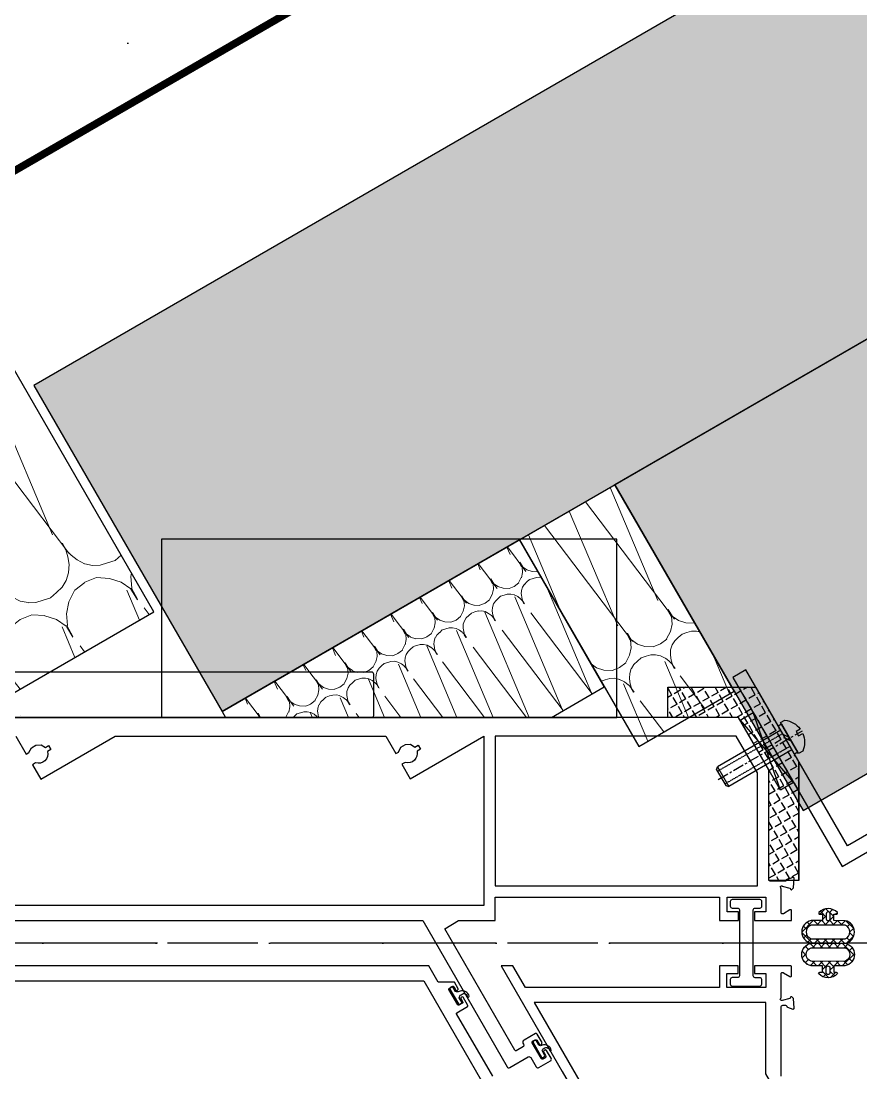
# Model space of a CAD drawing. Header units: millimetres. Extents: x 19684 to 58158, y -7929 to 13062.
# Drawn here: x 36115.6 to 36338.8, y 6654.5 to 6933.9 of the extents above; entities that cross this region are included whole.
import ezdxf
from ezdxf.xclip import XClip

# ---------------------------------------------------------------- set-up
doc = ezdxf.new("R2010")
doc.units = ezdxf.units.MM
doc.header["$XCLIPFRAME"] = 2
for name, pattern in [('ACAD_ISO04W100', [30, 24, -3, 0, -3]), ('CENTER', [2, 1.25, -0.25, 0.25, -0.25]), ('CENTER2', [28.575000000000003, 19.05, -3.175, 3.175, -3.175]), ('HIDDEN', [0.375, 0.25, -0.125]), ('HIDDEN2', [0.1875, 0.125, -0.0625]), ('LG', [4.1, 4, 0.1])]:
    doc.linetypes.add(name, pattern=pattern)
for name, color, linetype in [('F-Alum', 4, 'Continuous'), ('F-center', 6, 'ACAD_ISO04W100'), ('F-Gaskets', 8, 'Continuous'), ('F-Misc', 1, 'Continuous'), ('F_CONC', 7, 'Continuous'), ('F_MISC', 8, 'Continuous'), ('Hatch', 8, 'Continuous'), ('HIDDEN', 1, 'HIDDEN'), ('INSUL', 173, 'Continuous'), ('STEEL', 34, 'Continuous'), ('TC', 4, 'Continuous'), ('XINGCAI', 4, 'LG'), ('中心线', 1, 'CENTER2'), ('虚线', 8, 'HIDDEN'), ('螺栓钉类', 241, 'Continuous')]:
    doc.layers.add(name, color=color, linetype=linetype)
doc.layers.add('Xref- ELE$0$Hatch', color=9, linetype='Continuous', lineweight=13)
doc.styles.add('F-simhei', font='')
doc.styles.get('F-simhei').set_extended_font_data('SimHei')
doc.dimstyles.new('1c', dxfattribs={"dimtxt": 3, "dimasz": 2, "dimexe": 1, "dimexo": 2, "dimgap": 1.5, "dimtad": 1, "dimdec": 0, "dimzin": 12, "dimdsep": 46, "dimtxsty": 'F-simhei', "dimblk": 'ARCHTICK', "dimcen": 1, "dimclrd": 1, "dimclre": 1, "dimclrt": 7, "dimadec": 0, "dimazin": 0, "dimtfac": 1, "dimtdec": 0, "dimtix": 1, "dimtofl": 0, "dimtmove": 0, "dimatfit": 3, "dimfxl": 1, "dimtolj": 1, "dimtzin": 0, "dimarcsym": 1})
pattern_1 = [(171.78891, (53.30000799999998, 199.0476189999999), (-673.201724156126, 100.0000024861342), [3.334188999999999, -696.8453999999997]), (146.908661, (56.22287299999998, 197.1428569999999), (-158.400404383208, 100.0000013838884), [3.488732999999999, -729.1451199999998]), (132.32733, (58.39144999999998, 194.761905), (-178.2004572863524, 199.9999991336095), [3.220505999999999, -673.0857999999997]), (114.796992, (59.71145299999998, 191.9047619999999), (-39.60010136608866, 99.99999941106624), [3.147327999999999, -327.32212]), (91.62022409999996, (59.80573899999999, 188.571429), (-19.80005000361191, 599.9999997105076), [3.334667, -696.9452999999999]), (82.82482490000001, (50.09428599999998, 111.428571), (138.6003494418545, 1099.99999703413), [77.75173799999997, -16250.113]), (97.17517500000001, (69.70576499999997, 111.428571), (-138.600352482837, 1099.999996651516), [77.75173799999997, -16250.113]), (88.37977579999999, (59.99431099999998, 188.571429), (19.80004305400807, 599.9999999021458), [3.334667, -696.9452999999999]), (65.203007, (60.08859699999998, 191.9047619999999), (39.60010129581893, 99.99999955872293), [3.147327999999999, -327.32212]), (47.67266910000001, (61.40860099999998, 194.761905), (178.2004567313951, 199.9999997012696), [3.220505999999999, -673.0857999999998]), (33.09133830000001, (63.57717799999998, 197.1428569999999), (158.4004028750618, 100.0000036376688), [3.488732999999999, -729.1451199999998]), (8.211089519999998, (66.50004199999998, 199.0476189999999), (673.2017245654225, 99.99999981557863), [3.334188999999999, -696.8453999999997]), (87.16616460000002, (49.99999999999999, 109.52381), (19.80004178584671, 300.0000003017781), [1.907093999999999, -398.5826499999998]), (103.901385, (50.47142999999998, 107.619048), (-79.2002026466053, 299.999999628344), [1.962234, -410.1069899999999]), (111.603615, (51.22571699999999, 105.714286), (-19.80005052895802, 99.99999996627344), [2.048674999999999, -105.5067399999999]), (122.761347, (52.45143499999999, 103.809524), (-59.40015357165493, 99.99999895630114), [2.265060999999999, -473.3977299999999]), (138.290552, (54.05429599999999, 102.380952), (-118.8003028617563, 100.0000020556397), [2.147087, -448.74108]), (152.003514, (55.84572899999998, 101.428571), (-178.2004575064848, 99.99999862560195), [2.028856999999999, -424.03119]), (166.477202, (57.82573399999998, 100.952381), (-396.0010138359245, 100.0000032088846), [2.036461999999999, -425.6205499999999]), (167.070755, (59.90002499999999, 100.47619), (-415.8010658158153, 99.99999981188664), [2.128248, -444.8038799999999]), (12.9292444, (59.90002499999999, 100.47619), (415.8010659680222, 99.99999935621646), [2.128248, -444.8038799999999]), (13.5227975, (61.97431599999998, 100.952381), (396.0010147085891, 99.99999975312379), [2.036461999999999, -425.6205499999998]), (27.9964853, (63.95432099999999, 101.428571), (198.0005052749504, 100.0000036439554), [2.028856999999999, -424.03119]), (41.709447, (65.74575499999997, 102.380952), (118.8003019456718, 100.0000029682972), [2.147086999999999, -448.7410799999997]), (57.23865219999999, (67.34861599999998, 103.809524), (198.0005044485323, 300.0000016678518), [2.265060999999999, -473.3977299999999]), (68.396384, (68.57433299999998, 105.714286), (19.80005041478078, 100.0000003570638), [2.048674999999999, -105.50674]), (76.098615, (69.32862099999998, 107.619048), (19.80005075413857, 99.99999951570955), [1.962233999999999, -410.1069899999998]), (92.83383529999998, (69.80005099999998, 109.52381), (-19.80005025124201, 299.9999998913793), [1.907094, -398.5826499999999])]

# ---------------------------------------------------------------- blocks, each defined once
blk = doc.blocks.new('Xref- ELE$0$GAE0002', base_point=(-41818.77919855453, 17822.92139201999))
at = {"layer": 'Xref- ELE$0$Hatch'}
h = blk.add_hatch(dxfattribs=at)
h.set_pattern_fill('M_GASKET-PISA', color=256, pattern_type=2)
h.set_pattern_definition([(45, (-1214.761376000002, -14855.407933), (-1.060660171779821, 1.060660171779821), []), (135, (-1214.761376000002, -14855.407933), (-1.060660171779821, -1.060660171779821), [])])
edge = h.paths.add_edge_path(flags=16)
edge.add_line((-41815.07919855467, 17823.42139201995), (-41813.77919855462, 17823.42139201995))
edge.add_arc((-41813.77919855462, 17822.92139201995), 0.5, -90, 90, ccw=False)
edge.add_line((-41813.77919855462, 17822.42139201995), (-41815.07919855467, 17822.42139201995))
edge.add_arc((-41815.07919855467, 17822.92139201995), 0.5, 90, 270, ccw=False)
edge = h.paths.add_edge_path()
edge.add_line((-41813.27919855455, 17818.4213668968), (-41813.27919855462, 17821.42139201995))
edge.add_line((-41813.27919855462, 17821.42139201995), (-41814.97919855457, 17821.42139201995))
edge.add_line((-41814.97919855457, 17821.42139201995), (-41814.97919855457, 17820.72139202))
edge.add_arc((-41815.27919855458, 17820.72139201998), 0.3000000000174623, -115.05761541500061, 4.8635797611495946e-09, ccw=False)
edge.add_arc((-41813.09559109848, 17822.92139202004), 3.383607456175075, 133.070694364177, 226.9293056383509, ccw=False)
edge.add_arc((-41815.27919855466, 17825.12139202001), 0.3000000000240535, 2.084391326206969e-09, 115.0576154218833, ccw=False)
edge.add_line((-41814.97919855463, 17825.12139202002), (-41814.97919855457, 17824.42139201995))
edge.add_line((-41814.97919855457, 17824.42139201995), (-41813.27919855462, 17824.42139201995))
edge.add_line((-41813.27919855462, 17824.42139201995), (-41813.27919855468, 17827.42139201984))
edge.add_arc((-41810.27919855456, 17826.87139201984), 3.050000000114375, 10.388857815061783, 169.6111421849382, ccw=False)
edge.add_line((-41807.27919855445, 17827.42139201984), (-41807.27919855437, 17818.42139201997))
edge.add_arc((-41810.27919855451, 17818.97139202002), 3.050000000151531, 190.3888578138809, 349.6111421841629, ccw=False)
edge.add_line((-41812.07919855455, 17818.42136689683), (-41812.07919855467, 17827.42139201984))
edge.add_arc((-41810.27919855456, 17826.82523817369), 1.896153846257486, 18.324694090130095, 161.6753059098699, ccw=False)
edge.add_line((-41808.47919855445, 17827.42139201984), (-41808.47919855437, 17818.42139201996))
edge.add_arc((-41810.2791985545, 17819.01754586615), 1.896153846287313, 198.3246940877339, 341.6753059085472, ccw=False)
at = {"color": 0, "linetype": 'ByBlock'}
for points in [[(-41813.27919855455, 17818.4213668968), (-41813.27919855462, 17821.42139201995), (-41814.97919855457, 17821.42139201995), (-41814.97919855457, 17820.72139202, -0.548945891858276), (-41815.4062573781, 17820.44962731407, -0.4340790099980792), (-41815.40625737821, 17825.39315672591, -0.5489458918577889), (-41814.97919855463, 17825.12139202002), (-41814.97919855457, 17824.42139201995), (-41813.27919855462, 17824.42139201995), (-41813.27919855468, 17827.42139201984, -0.8333333333398008), (-41807.27919855445, 17827.42139201984), (-41807.27919855437, 17818.42139201997, -0.833333333342024), (-41813.27919855468, 17818.42139202007)], [(-41812.07919855455, 17818.42136689683), (-41812.07919855467, 17827.42139201984, -0.7222222222395137), (-41808.47919855445, 17827.42139201984), (-41808.47919855437, 17818.42139201996, -0.7222222222456893), (-41812.07919855467, 17818.42139202007)]]:
    blk.add_lwpolyline(points, format="xyb", dxfattribs=at)
blk.add_lwpolyline([(-41815.07919855467, 17823.42139201995), (-41813.77919855462, 17823.42139201995, -0.9999999999999999), (-41813.77919855462, 17822.42139201995), (-41815.07919855467, 17822.42139201995, -0.9999999999999999)], format="xyb", close=True, dxfattribs=at)
blk = doc.blocks.new('_ArchTick')
at = {"color": 0, "linetype": 'ByBlock', "const_width": 0.15}
blk.add_lwpolyline([(-0.5, -0.5), (0.5, 0.5)], dxfattribs=at)
blk = doc.blocks.new('*D102')
at = {"layer": 'Defpoints', "color": 0, "transparency": 16777216}
for p in [(36012.73159057494, 6688.952530070666), (36389.21479223098, 6688.952530070652), (36369.66980186194, 6669.450212951277), (36404.52802419131, 6650.263562013193), (36828.75169216587, 5874.809604802495)]:
    blk.add_point(p, dxfattribs=at)
at = {"layer": 'Hatch', "color": 1, "lineweight": -2, "transparency": 16777216}
blk.add_line((36391.21479223098, 6688.95253007065), (36419.60557868645, 6688.95253007065), dxfattribs=at)
blk.add_arc((36358.40287123108, 6688.952530070652), 60.20270745535257, 300.0159999749046, 359.9999999999978, dxfattribs=at)
at = {"layer": 'Hatch', "color": 1, "lineweight": -2, "transparency": 16777216, "xscale": 2, "yscale": 2, "zscale": 2}
for p, rotation in [((36418.60557868644, 6688.95253007065), 89.99999999999775), ((36388.51878317973, 6636.823863941003), 210.0159999749046)]:
    blk.add_blockref('_ArchTick', p, dxfattribs=dict(at, rotation=rotation))
at = {"layer": 'Hatch', "color": 7, "transparency": 16777216, "insert": (36407.94586206585, 6660.358093559867), "char_height": 3, "attachment_point": 5, "rotation": 60.00799998745133, "style": 'F-simhei'}
blk.add_mtext('\\A1;59.98°', dxfattribs=at)
blk = doc.blocks.new('*D103')
at = {"layer": 'Defpoints', "color": 0, "transparency": 16777216}
for p in [(36405.21027546866, 6715.994228443624), (36379.23370322967, 6700.98697387515), (36414.62146739712, 6698.870781248097), (36012.73159057496, 6688.952530070666), (36389.214792231, 6688.952530070637)]:
    blk.add_point(p, dxfattribs=at)
at = {"layer": 'Hatch', "color": 1, "lineweight": -2, "transparency": 16777216}
for p, q in [((36406.94204695609, 6716.994712084321), (36408.69939966093, 6718.009974574132)), ((36391.21479223101, 6688.952530070637), (36416.48966708861, 6688.952530070634))]:
    blk.add_line(p, q, dxfattribs=at)
blk.add_arc((36358.40287121989, 6688.952530070641), 57.08679586872075, 359.9999999999957, 30.0159999953962, dxfattribs=at)
at = {"layer": 'Hatch', "color": 1, "lineweight": -2, "transparency": 16777216, "xscale": 2, "yscale": 2, "zscale": 2}
for p, rotation in [((36407.83351391721, 6717.509732753786), 120.0159999953962), ((36415.48966708861, 6688.952530070635), 269.9999999999957)]:
    blk.add_blockref('_ArchTick', p, dxfattribs=dict(at, rotation=rotation))
at = {"layer": 'Hatch', "color": 7, "transparency": 16777216, "insert": (36416.45636622887, 6704.516605265786), "char_height": 3, "attachment_point": 5, "rotation": 285.0079999976957, "style": 'F-simhei'}
blk.add_mtext('\\A1;30.02°', dxfattribs=at)
blk = doc.blocks.new('*U72')
at = {"layer": '中心线', "color": 1, "linetype": 'CENTER', "ltscale": 2.357947691000002}
blk.add_line((-4.263256414560601e-14, 20.90048662063384), (1.4210854715202e-14, -4.956409502317115), dxfattribs=at)
at = {"layer": '虚线', "linetype": 'HIDDEN', "ltscale": 0.5}
for p, q in [((-1.948286311568509, 1.13686837721616e-13), (-1.948286311568566, 20.00000000000011)), ((1.948286311568523, 1.13686837721616e-13), (1.948286311568481, 20.00000000000011))]:
    blk.add_line(p, q, dxfattribs=at)
at = {"layer": '螺栓钉类', "color": 241, "linetype": 'Continuous'}
for p, q in [((-2.40807576862025, 20.00000000000011), (-2.999791744951651, 19.40828402366867)), ((2.408075768620179, 20.00000000000011), (-2.408075768620321, 20)), ((2.408075768620179, 20.00000000000011), (2.999791744951594, 19.40828402366867)), ((2.999791744951594, 19.40828402366867), (-2.999791744951636, 19.40828402366867)), ((-2.999791744951622, 1.13686837721616e-13), (-2.999791744951651, 19.40828402366867)), ((2.999791744951636, 1.13686837721616e-13), (2.999791744951594, 19.40828402366867)), ((-0.9100693464279175, -1), (0.5333063006401062, 0)), ((0.2446311712265015, -1), (1.688006818294525, 0))]:
    blk.add_line(p, q, dxfattribs=at)
blk.add_lwpolyline([(4.350000023841858, 0), (4.350000023841858, -1), (-4.350000023841858, -1), (-4.350000023841858, 0)], close=True, dxfattribs=at)
blk.add_lwpolyline([(-4.75, -1), (4.75, -1), (4.75, -2.319999992847443, -0.2072557309237045), (0.6600000262260437, -4.663157165050507), (0.6600000262260437, -3.379999995231628), (-0.6600000262260437, -3.379999995231628), (-0.6600000262260437, -4.663157165050507, -0.2072557309237047), (-4.75, -2.319999992847443)], format="xyb", close=True, dxfattribs=at)
blk = doc.blocks.new('*U73')
at = {"layer": 'F-Misc'}
blk.add_lwpolyline([(0, -4), (0, 0), (-21.49730252421729, 0), (-21.49730252421729, -4)], close=True, dxfattribs=at)
for points in [[(0, -4), (-21.49730252421729, 0)], [(-21.49730252421729, -4), (0, 0)]]:
    blk.add_lwpolyline(points, dxfattribs=at)
blk = doc.blocks.new('*U55')
at = {"layer": '中心线', "color": 1, "linetype": 'CENTER', "ltscale": 2.357947691000002}
blk.add_line((-4.263256414560601e-14, 20.90048662063384), (1.4210854715202e-14, -4.956409502317115), dxfattribs=at)
at = {"layer": '虚线', "linetype": 'HIDDEN', "ltscale": 0.5}
for p, q in [((-1.948286311568509, 1.13686837721616e-13), (-1.948286311568566, 20.00000000000011)), ((1.948286311568523, 1.13686837721616e-13), (1.948286311568481, 20.00000000000011))]:
    blk.add_line(p, q, dxfattribs=at)
at = {"layer": '螺栓钉类', "color": 241, "linetype": 'Continuous'}
for p, q in [((-2.40807576862025, 20.00000000000011), (-2.999791744951651, 19.40828402366867)), ((2.408075768620179, 20.00000000000011), (-2.408075768620321, 20)), ((2.408075768620179, 20.00000000000011), (2.999791744951594, 19.40828402366867)), ((2.999791744951594, 19.40828402366867), (-2.999791744951636, 19.40828402366867)), ((-2.999791744951622, 1.13686837721616e-13), (-2.999791744951651, 19.40828402366867)), ((2.999791744951636, 1.13686837721616e-13), (2.999791744951594, 19.40828402366867)), ((-0.9100693464279175, -1), (0.5333063006401062, 0)), ((0.2446311712265015, -1), (1.688006818294525, 0))]:
    blk.add_line(p, q, dxfattribs=at)
blk.add_lwpolyline([(4.350000023841858, 0), (4.350000023841858, -1), (-4.350000023841858, -1), (-4.350000023841858, 0)], close=True, dxfattribs=at)
blk.add_lwpolyline([(-4.75, -1), (4.75, -1), (4.75, -2.319999992847443, -0.2072557309237045), (0.6600000262260437, -4.663157165050507), (0.6600000262260437, -3.379999995231628), (-0.6600000262260437, -3.379999995231628), (-0.6600000262260437, -4.663157165050507, -0.2072557309237047), (-4.75, -2.319999992847443)], format="xyb", close=True, dxfattribs=at)
blk = doc.blocks.new('*U56')
at = {"layer": 'F-Misc'}
blk.add_lwpolyline([(0, -4), (0, 0), (-21.49730252421729, 0), (-21.49730252421729, -4)], close=True, dxfattribs=at)
for points in [[(0, -4), (-21.49730252421729, 0)], [(-21.49730252421729, -4), (0, 0)]]:
    blk.add_lwpolyline(points, dxfattribs=at)
blk = doc.blocks.new('*U57')
at = {"layer": 'INSUL', "lineweight": 0}
h = blk.add_hatch(dxfattribs=at)
h.set_pattern_fill('岩棉', color=256, scale=99.99999999999997, style=0, pattern_type=2)
h.set_pattern_definition(pattern_1)
h.paths.add_polyline_path([(0, 0), (538.8183638943754, 0), (538.8183638943754, 99.99999999999997), (0, 99.99999999999997)])
at = {"layer": 'INSUL'}
blk.add_lwpolyline([(0, 0), (538.8183638943754, 0), (538.8183638943754, 99.99999999999997), (0, 99.99999999999997)], close=True, dxfattribs=at)
blk = doc.blocks.new('*U58')
at = {"layer": 'INSUL', "lineweight": 0}
h = blk.add_hatch(dxfattribs=at)
h.set_pattern_fill('岩棉', color=256, scale=100, style=0, pattern_type=2)
h.set_pattern_definition([(171.78891, (53.300008, 199.047619), (-673.2017241561263, 100.0000024861343), [3.334189, -696.8453999999999]), (146.908661, (56.22287299999999, 197.142857), (-158.400404383208, 100.0000013838884), [3.488733, -729.14512]), (132.32733, (58.39145, 194.761905), (-178.2004572863525, 199.9999991336096), [3.220506, -673.0858000000001]), (114.796992, (59.71145300000001, 191.904762), (-39.60010136608867, 99.99999941106627), [3.147328, -327.32212]), (91.62022409999996, (59.805739, 188.571429), (-19.80005000361191, 599.9999997105077), [3.334667, -696.9453000000001]), (82.82482490000001, (50.094286, 111.428571), (138.6003494418545, 1099.99999703413), [77.75173799999999, -16250.113]), (97.17517500000001, (69.705765, 111.428571), (-138.6003524828371, 1099.999996651516), [77.75173799999999, -16250.113]), (88.37977579999999, (59.994311, 188.571429), (19.80004305400807, 599.9999999021459), [3.334667, -696.9453000000001]), (65.203007, (60.088597, 191.904762), (39.60010129581894, 99.99999955872296), [3.147327999999999, -327.32212]), (47.67266910000001, (61.408601, 194.761905), (178.2004567313952, 199.9999997012696), [3.220506, -673.0858000000001]), (33.09133830000001, (63.577178, 197.142857), (158.4004028750618, 100.0000036376688), [3.488733, -729.14512]), (8.211089519999998, (66.50004200000001, 199.047619), (673.2017245654226, 99.99999981557866), [3.334189, -696.8453999999999]), (87.16616460000002, (50, 109.52381), (19.80004178584671, 300.0000003017782), [1.907094, -398.5826499999999]), (103.901385, (50.47143, 107.619048), (-79.20020264660533, 299.9999996283441), [1.962234, -410.1069900000001]), (111.603615, (51.225717, 105.714286), (-19.80005052895802, 99.99999996627346), [2.048675, -105.50674]), (122.761347, (52.451435, 103.809524), (-59.40015357165495, 99.99999895630117), [2.265061, -473.39773]), (138.290552, (54.054296, 102.380952), (-118.8003028617563, 100.0000020556398), [2.147087, -448.74108]), (152.003514, (55.845729, 101.428571), (-178.2004575064848, 99.99999862560198), [2.028857, -424.0311900000002]), (166.477202, (57.825734, 100.952381), (-396.0010138359246, 100.0000032088846), [2.036462, -425.6205499999999]), (167.070755, (59.900025, 100.47619), (-415.8010658158154, 99.99999981188667), [2.128248, -444.80388]), (12.9292444, (59.900025, 100.47619), (415.8010659680223, 99.99999935621649), [2.128248, -444.80388]), (13.5227975, (61.97431599999999, 100.952381), (396.0010147085893, 99.99999975312382), [2.036462, -425.6205499999999]), (27.99648529999999, (63.954321, 101.428571), (198.0005052749504, 100.0000036439555), [2.028857, -424.0311900000001]), (41.70944699999999, (65.74575499999999, 102.380952), (118.8003019456718, 100.0000029682972), [2.147087, -448.7410799999999]), (57.23865219999999, (67.34861599999999, 103.809524), (198.0005044485324, 300.0000016678519), [2.265060999999999, -473.3977299999999]), (68.396384, (68.574333, 105.714286), (19.80005041478078, 100.0000003570638), [2.048675, -105.50674]), (76.098615, (69.328621, 107.619048), (19.80005075413857, 99.99999951570958), [1.962234, -410.1069899999999]), (92.83383529999998, (69.800051, 109.52381), (-19.80005025124201, 299.9999998913794), [1.907094000000001, -398.5826500000001])])
h.paths.add_polyline_path([(0, 0), (500.0466460434687, 0), (500.0466460434687, 100), (0, 100)])
at = {"layer": 'INSUL'}
blk.add_lwpolyline([(0, 0), (500.0466460434687, 0), (500.0466460434687, 100), (0, 100)], close=True, dxfattribs=at)
blk = doc.blocks.new('*U59')
at = {"layer": 'INSUL', "lineweight": 0}
h = blk.add_hatch(dxfattribs=at)
h.set_pattern_fill('岩棉', color=256, scale=63.35656303463643, style=0, pattern_type=2)
h.set_pattern_definition([(171.78891, (33.76905316598626, 126.1097302006779), (-426.5174747152354, 63.35656460976566), [2.112427555478914, -441.4972951049643]), (146.908661, (35.62087997212858, 124.9029384634882), (-100.3570520501662, 63.35656391142059), [2.210341322255163, -461.9612875667755]), (132.32733, (36.99481582608821, 123.3944491087837), (-112.9016850486383, 126.7131255203577), [2.040401913924248, -426.4440291541869]), (114.796992, (37.83112435884231, 121.584261502999), (-25.08926318378589, 63.35656266150826), [1.994038848226762, -207.3800452841083]), (91.62022409999996, (37.89086072786515, 119.4723762796997), (-12.54463116142792, 380.1393780244063), [2.11273039985022, -441.5605883114359]), (82.82482490000001, (31.73801788634105, 70.59731282420961), (87.81241776035493, 696.9221915019274), [49.26082889649537, -10295.51308604465]), (97.17517500000001, (44.16317694100054, 70.59731282420961), (-87.81241968701694, 696.9221912595166), [49.26082889649537, -10295.51308604465]), (88.37977579999999, (38.01033346591082, 119.4723762796997), (12.54462675839778, 380.1393781458216), [2.11273039985022, -441.560588311436]), (65.203007, (38.07006983493365, 121.584261502999), (25.08926313926541, 63.35656275505847), [1.994038848226762, -207.3800452841083]), (47.67266910000001, (38.90637900125338, 123.3944491087837), (112.9016846970364, 126.7131258800076), [2.040401913924248, -426.4440291541869]), (33.09133830000001, (40.28031485521301, 124.9029384634882), (100.3570510946566, 63.35656533933835), [2.210341322255163, -461.9612875667755]), (8.21108952, (42.1321410277897, 126.1097302006779), (426.5174749745515, 63.35656291779341), [2.112427555478914, -441.4972951049643]), (87.16616460000002, (31.67828151731822, 69.39052172058544), (12.54462595493433, 190.0696892951055), [1.208269212239769, -252.5282678923743]), (103.901385, (31.9769633624324, 68.18372998339564), (-50.1785263133563, 190.0696888684409), [1.243204021097068, -259.8296936288001]), (111.603615, (32.45485368104947, 66.97693824620583), (-12.54463149426915, 63.35656301326846), [1.297970067749838, -66.84544423388995]), (122.761347, (33.23142647834636, 65.77014650901604), (-37.63389574029641, 63.35656237338473), [1.435064800237966, -299.928531211988]), (138.290552, (34.24694411816896, 64.86505238934086), (-75.26778876794762, 63.35656433701914), [1.360320528563484, -284.3069252125083]), (152.003514, (35.38193449603724, 64.26165652074597), (-112.9016851881066, 63.35656216386508), [1.285414064087633, -268.651588178869]), (166.477202, (36.63639761195119, 63.95995890323132), (-250.8926319487569, 63.35656506767541), [1.290232330706418, -269.6585520491163]), (167.070755, (37.95059709688798, 63.65826065215107), (-263.4372643622872, 63.35656291545428), [1.348384785653389, -281.8124506127086]), (12.9292444, (37.95059709688798, 63.65826065215107), (263.4372644587203, 63.35656262675733), [1.348384785653389, -281.8124506127086]), (13.5227975, (39.26479658182477, 63.95995890323132), (250.8926325016472, 63.35656287822416), [1.290232330706417, -269.6585520491162]), (27.9964853, (40.51925969773873, 64.26165652074597), (125.4463149334226, 63.35656534332136), [1.285414064087633, -268.651588178869]), (41.709447, (41.65425070917263, 64.86505238934086), (75.26778818754796, 63.35656491524754), [1.360320528563484, -284.3069252125082]), (57.23865219999999, (42.66976834899523, 65.77014650901604), (125.4463144098325, 190.0696901606029), [1.435064800237966, -299.9285312119879]), (68.396384, (43.44634051272649, 66.97693824620583), (12.54463142193038, 63.35656326085981), [1.297970067749838, -66.84544423388998]), (76.098615, (43.92423146490919, 68.18372998339564), (12.54463163693581, 63.35656272780667), [1.243204021097067, -259.8296936288]), (92.83383529999998, (44.22291331002337, 69.39052172058544), (-12.54463131831784, 190.069689035091), [1.20826921223977, -252.5282678923743])])
h.paths.add_polyline_path([(0, 0), (29.28561660641198, 0), (29.28561660641198, 63.35656303463643), (0, 63.35656303463643)])
at = {"layer": 'INSUL'}
blk.add_lwpolyline([(0, 0), (29.28561660641198, 0), (29.28561660641198, 63.35656303463643), (0, 63.35656303463643)], close=True, dxfattribs=at)
blk = doc.blocks.new('*U60')
at = {"layer": 'INSUL', "lineweight": 0}
h = blk.add_hatch(dxfattribs=at)
h.set_pattern_fill('岩棉', color=256, scale=45.06768408288101, style=0, pattern_type=2)
h.set_pattern_definition([(171.78891, (24.0210792215903, 89.70615210541662), (-303.396426283191, 45.06768520332415), [1.502641765246169, -314.0520834180885]), (146.908661, (25.3383467859594, 88.84771998472586), (-71.38739383343018, 45.06768470656748), [1.572291166935217, -328.6088191873436]), (132.32733, (26.31567421741342, 87.77468005920082), (-80.31081912406266, 90.13536777529991), [1.451407469950228, -303.3441819507323]), (114.796992, (26.91056899933798, 86.48703187816467), (-17.84684858016949, 45.0676838174622), [1.418427840092057, -147.5164989749887]), (91.62022409999996, (26.95306151595236, 84.98477589229425), (-8.923423983880287, 270.4061043668186), [1.502857188776086, -314.0971060344872]), (82.82482490000001, (22.57633455805489, 50.21827635634876), (62.46396762422413, 495.7445235750421), [35.04090765078934, -7323.549589951177]), (97.17517500000001, (31.41477395775544, 50.21827635634876), (-62.46396899472453, 495.744523402607), [35.04090765078934, -7323.549589951178]), (88.37977579999999, (27.03804654918113, 84.98477589229425), (8.923420851854784, 270.4061044531854), [1.502857188776086, -314.0971060344872]), (65.20300699999999, (27.08053906579552, 86.48703187816467), (17.84684854850055, 45.06768388400766), [1.418427840092057, -147.5164989749887]), (47.67266909999999, (27.6754342983969, 87.77468005920082), (80.31081887395625, 90.13536803113115), [1.451407469950228, -303.3441819507323]), (33.0913383, (28.65276172985093, 88.84771998472586), (71.38739315374364, 45.06768572229408), [1.572291166935217, -328.6088191873436]), (8.211089519999998, (29.97002884354319, 89.70615210541662), (303.3964264676515, 45.06768399976658), [1.502641765246169, -314.0520834180885]), (87.16616460000002, (22.5338420414405, 49.35984468633483), (8.923420280323827, 135.2030523846474), [0.8594830990835786, -179.6319695111753]), (103.901385, (22.74630462451243, 48.50141256564406), (-35.69369712177365, 135.2030520811463), [0.8843334200868791, -184.8257226550124]), (111.603615, (23.08624430675067, 47.6429804449533), (-8.923424220641612, 45.06768406768123), [0.9232903768849623, -47.54944426934663]), (122.761347, (23.63864702273768, 46.78454832426254), (-26.77027355641961, 45.06768361251011), [1.020810535764545, -213.34939341193]), (138.290552, (24.36101935450539, 46.14072400840603), (-53.54054518324218, 45.06768500931024), [0.9676423861446073, -202.2372122845083]), (152.003514, (25.16837671950186, 45.71150794806066), (-80.3108192232712, 45.06768346347164), [0.914358863253417, -191.1010371220809]), (166.477202, (26.06071911772711, 45.49690014322638), (-178.4684858805804, 45.06768552905097), [0.9177862606279202, -191.8173248658206]), (167.070755, (26.99555403256674, 45.28229188771527), (-187.3919107551238, 45.06768399810268), [0.9591520851402334, -200.4628074267971]), (12.9292444, (26.99555403256674, 45.28229188771527), (187.39191082372, 45.06768379274268), [0.9591520851402334, -200.4628074267971]), (13.5227975, (27.93038894740638, 45.49690014322638), (178.4684862738702, 45.06768397161962), [0.9177862606279201, -191.8173248658206]), (27.99648529999999, (28.82273134563163, 45.71150794806066), (89.2342421998228, 45.06768572512733), [0.9143588632534171, -191.101037122081]), (41.70944699999999, (29.63008916130494, 46.14072400840603), (53.5405447703841, 45.06768542062382), [0.9676423861446072, -202.2372122845083]), (57.23865219999999, (30.35246149307265, 46.78454832426254), (89.23424182737531, 135.2030530003052), [1.020810535764545, -213.34939341193]), (68.396384, (30.90486375838282, 47.6429804449533), (8.923424169184573, 45.06768424380141), [0.9232903768849625, -47.54944426934665]), (76.098615, (31.2448038912979, 48.50141256564406), (8.923424322125273, 45.06768386462252), [0.884333420086879, -184.8257226550123]), (92.83383529999998, (31.45726647436982, 49.35984468633483), (-8.923424095481439, 135.2030521996902), [0.8594830990835787, -179.6319695111753])])
h.paths.add_polyline_path([(0, 0), (91.20802024143931, 0), (91.20802024143931, 45.06768408288101), (0, 45.06768408288101)])
at = {"layer": 'INSUL'}
blk.add_lwpolyline([(0, 0), (91.20802024143931, 0), (91.20802024143931, 45.06768408288101), (0, 45.06768408288101)], close=True, dxfattribs=at)
blk = doc.blocks.new('*U61')
at = {"layer": 'INSUL', "lineweight": 0}
h = blk.add_hatch(dxfattribs=at)
h.set_pattern_fill('岩棉', color=256, scale=99.99999999999997, style=0, pattern_type=2)
h.set_pattern_definition(pattern_1)
h.paths.add_polyline_path([(0, 0), (214.6384339713603, 0), (214.6384339713603, 99.99999999999997), (0, 99.99999999999997)])
at = {"layer": 'INSUL'}
blk.add_lwpolyline([(0, 0), (214.6384339713603, 0), (214.6384339713603, 99.99999999999997), (0, 99.99999999999997)], close=True, dxfattribs=at)
blk = doc.blocks.new('br-2')
at = {"layer": 'Hatch'}
blk.add_line((-6.237339794257423, -61.57099192579335), (-6.236148150353984, -61.57099433249095), dxfattribs=at)
blk.add_line((-6.237339794257423, -61.57099192579335), (-6.236148150353984, -61.57099433249095), dxfattribs=at)
at = {"layer": 'HIDDEN', "ltscale": 25}
for p, q in [((14.19248624494503, 44.0538971267888), (-14.19248627658817, 44.05389711691532)), ((-14.81259596154268, 26.05389711668249), (13.57237655999052, 26.05389712788019)), ((14.19248624494503, 26.0538971267888), (-14.19248627658817, 26.05389711691532))]:
    blk.add_line(p, q, dxfattribs=at)
at = {"layer": 'STEEL', "ltscale": 250}
for p, q in [((-5.293866940730368, 2.698399788016104), (-0.6201099793470348, 5.39679343647731)), ((-0.6201099793470348, 5.39679343647731), (4.053649193272577, 2.698395968705881)), ((-5.293867650849279, -2.698396496904024), (-5.293866940730368, 2.698399788016104)), ((4.053649193272577, 2.698395968705881), (4.053649195149774, -2.698396536507062)), ((-0.6201105183718028, -5.396792786814331), (-5.293867650849279, -2.698396496904024)), ((4.053649195149774, -2.698396536507062), (-0.6201105183718028, -5.396792786814331))]:
    blk.add_line(p, q, dxfattribs=at)
blk.add_circle((0, 0), 11.1125, dxfattribs=at)
at = {"layer": 'TC'}
blk.add_line((-23.99999999892316, -6.282252407690976), (-23.99999999892316, -18.05593629071518), dxfattribs=at)
blk.add_arc((-22.99999999892316, -18.05593629071518), 1, 180, 210.0160000000166, dxfattribs=at)
at = {"layer": 'XINGCAI'}
for p, q in [((-14.19248628755304, 57.55389711872704), (14.19248623399471, 57.55389711874159)), ((-14.1924862737942, 18.00778670964064), (-14.19248628755304, 57.55389711872704)), ((14.19248623399471, 57.55389711874159), (14.19248624774627, 18.00778671950684)), ((-6.000000007858034, 18.00778671249282), (-14.1924862737942, 18.00778670964064)), ((-6.303556855506031, 17.3538971179878), (-14.1924862699816, 17.35389711523749)), ((-6.303556852399197, 8.397331186082738), (-6.303556855506031, 17.3538971179878)), ((-6.000000004460162, 8.24863625010039), (-6.000000007858034, 18.00778671249282)), ((14.19248624774627, 18.00778671950684), (5.999999992141966, 18.00778671666922)), ((5.999999992141966, 18.00778671666922), (5.99999999487045, 8.248636253440054)), ((14.2017719525029, 17.34708436259098), (6.301930209818238, 17.3470843597679)), ((6.301930209818238, 17.3470843597679), (6.301930212932348, 8.398551991274871)), ((-24.00000000249565, -2.000000163039658), (-23.99999999069041, -15.08346253064519)), ((23.9999999931606, -4.24902568860125), (23.9999999923748, -1.999999988060154)), ((23.99999999661668, -12.9383331009376), (23.9999999931606, -4.24902568860125)), ((17.99999999870488, -18.93833310303307), (23.99999999661668, -12.9383331009376)), ((-23.86588574260168, -18.55617811113189), (-6.850037270080065, -48.00949450260669)), ((6.284076968498994, -18.93833310998889), (17.99999999870488, -18.93833310303307)), ((5.284076968862792, -154.8087211697057), (5.28407696884824, -19.93833310998889)), ((-6.715923013762222, -48.50973632325622), (-6.71592303115176, -154.8087211696838)), ((-6.215923031144484, -155.3087211696911), (4.78407696884824, -155.3087211696984))]:
    blk.add_line(p, q, dxfattribs=at)
for centre, radius, start, end in [((-2.430169843137264e-09, -2.000000000029104), 24.00000000006778, 126.2531223188264, 180.0000003893675), ((-7.690687198191881e-09, -1.999999996398401), 24.00000000006413, 2.001031983402173e-08, 53.71938323664897), ((-3.223249223083258e-09, -1.455191522836685e-11), 10.49999999998701, 126.894162505328, 53.11693535764977), ((-2.495653461664915e-09, -7.275957614183426e-11), 10.20000000054822, 126.0318790839839, 53.96812094795318), ((6.28407696884824, -19.93833310998889), 1, 90.0000000200103, 180), ((-7.715923013762222, -48.50973632302339), 1, 359.9999999866598, 30.01600000001663), ((-6.215923031144484, -154.8087211696911), 0.500000000007276, 179.9999999991662, 270), ((4.784076968859154, -154.8087211696984), 0.5, 269.9999999987493, 359.9999999991662)]:
    blk.add_arc(centre, radius, start, end, dxfattribs=at)
blk = doc.blocks.new('A$C5270a8c3')
at = {"layer": 'TC'}
blk.add_blockref('br-2', (66.71592302490899, 304.4115369956271), dxfattribs=at)

msp = doc.modelspace()

# ---------------------------------------------------------------- hatches: boundary and pattern name
at = {"layer": 'F_CONC', "true_color": 0x636466}
h = msp.add_hatch(dxfattribs=at)
h.set_pattern_fill('AR-CONC', color=251, scale=50.00000000000001, angle=89.99999999999994)
h.set_pattern_definition([(139.9999999999999, (-24206.97169666632, 13471.6862466313), (31.37606749129784, 358.6300913003768), [37.5, -412.5000000000001]), (84.99999999999994, (-24206.97169666632, 13471.6862466313), (-376.096066850006, -69.37566680649972), [30.00000000000001, -330.0000000000001]), (190.4514444599999, (-24204.35702466631, 13501.5720871313), (-344.7199954843146, 289.2544233635563), [31.87009599999997, -350.5710559999995]), (136.1841999999999, (-24306.97169666631, 13471.6862466313), (82.75964039653869, 533.6206653357863), [56.24999999999999, -618.7499999999999]), (186.6356354899999, (-24300.07504316631, 13516.1546191313), (-487.059300387275, 467.3309728371147), [47.805171, -525.8568799999999]), (81.18416398999993, (-24306.97169666631, 13471.6862466313), (-487.0593001349948, 467.3309725273871), [44.99999999999994, -495.0000004999995]), (110.9999999999999, (-24281.97169666631, 13521.6862466313), (201.3094453326697, 298.4535260592308), [37.49999999999997, -412.4999999999998]), (55.99999999999996, (-24281.97169666631, 13521.6862466313), (-362.5750225234265, 121.6576659607912), [30, -329.9999999999999]), (161.45144474, (-24265.19590966631, 13546.55737363131), (-161.2655764031766, 420.1111883649858), [31.87009500000001, -350.5710560000001]), (127.4999999999999, (-24206.97169666632, 13471.6862466313), (-166.4469269156558, 6.079927658645469), [0, -325.9999999999998, 0, -334.9999999999998, 0, -331.2499999999998]), (97.49999999999993, (-24206.97169666632, 13471.6862466313), (-197.2058559411801, 131.5347687210745), [0, -191, 0, -318.5000000000001, 0, -126.25]), (57.49999999999992, (-24206.97169666632, 13360.1862466313), (11.27743586719009, 266.9112180862045), [0, -125, 0, -390.0000000000001, 0, -517.5000000000001]), (47.49999999999994, (-24206.97169666632, 13310.1862466313), (-50.05249116615864, 291.5930846711933), [0, -162.4999999999999, 0, -258.9999999999998, 0, -367.4999999999998])])
h.paths.add_polyline_path([(36554.99870586354, 4148.996434347129), (35905.27031486342, 5273.633616068852), (36554.99870586354, 5648.996434347129), (35905.27031486342, 6773.633616068852), (36554.99870586354, 7148.996434347129), (35908.40287121994, 8268.211366584925), (34588.15034172446, 8268.211366584925), (34588.15034172446, 3980.558270492074)])
at = {"layer": 'Hatch'}
h = msp.add_hatch(dxfattribs=at)
h.set_pattern_fill('ANGLE', color=256, scale=10, angle=120.0159999972528)
h.set_pattern_definition([(120.0159999972558, (-47216.91235620192, 13935.17410839595), (-2.381185795182858, -1.375665006031406), [2, -0.7500000000000002]), (210.0160000000012, (-47216.91235620192, 13935.17410839595), (1.375665006031406, -2.381185795182859), [2, -0.7499999999999997])])
h.paths.add_polyline_path([(36287.42978573159, 6748.952563026796), (36287.42978147961, 6756.952523713589), (36310.82198593421, 6756.952530094881), (36322.26314328315, 6737.14633803389), (36322.26313738803, 6705.574548994278), (36314.26313738803, 6705.574550596109), (36314.26313738804, 6735.001773108132), (36306.20346893964, 6748.952530070645)])

# ---------------------------------------------------------------- linework, layer by layer
at = {"color": 251, "linetype": 'HIDDEN2', "ltscale": 120, "true_color": 0x636466}
msp.add_xline((36035.69610629725, 6688.952530070666), (-1, 6.123233995736766e-17), dxfattribs=at)
at = {"layer": 'F-Alum', "flags": 128}
msp.add_lwpolyline([(36304.70105581267, 6759.549292661482), (36333.71581472037, 6709.32665017985), (36390.20744390309, 6741.963144786569), (36388.20647662233, 6745.426687761807), (36335.17839041433, 6714.791160435554), (36308.16459878762, 6761.550259942749)], close=True, dxfattribs=at)
for points in [[(36313.77793072708, 6694.952530070688), (36313.77793072708, 6694.952530070688), (36320.12046249814, 6694.952530070688, 0.4142135623219491), (36320.32046249811, 6695.152530070685), (36320.32046249812, 6697.557437089134, 0.5854977655323537), (36319.86417967194, 6697.81351457398), (36318.1976711981, 6696.796452670627, -0.1378519999999419), (36318.04138829812, 6696.752530070633), (36317.82046249811, 6696.752530070633, -0.4142140000029491), (36317.52046249812, 6697.052530070621), (36317.52046249809, 6703.405316470627, 0.2134219999990182), (36317.4204624981, 6703.628923270633, -0.2134220000012545), (36317.32046249811, 6703.852530070631, -0.4142139999965558), (36317.6204624981, 6704.152530070627), (36317.78096679811, 6704.152530070627, -0.06554300000034483), (36317.8586124981, 6704.142307870628), (36319.84055649811, 6703.611247570632, -0.2679490000007903), (36319.9819778981, 6703.469826170636), (36320.0272772981, 6703.300766270637, 0.2679489999965194), (36320.1686986981, 6703.159344970627, 0.06554299999994298), (36320.22046249809, 6703.152530070634, 0.198911999996341), (36320.36188389811, 6703.211108770629), (36320.72563689811, 6703.574861870635, 0.1763269999970842), (36320.81236329811, 6703.760847170633), (36321.01932089811, 6706.12638337064, 0.0218199999991916), (36321.02046249811, 6706.152530070634, 0.414214000000818), (36320.7204624981, 6706.45253007063, 0.08748900000110169), (36320.6178564981, 6706.43443787063), (36319.2070231981, 6705.920936570627, 0.2637249999956934), (36319.0150458981, 6705.695779470632, -0.3595081371707617), (36318.72046235234, 6705.45253007063), (36314.60819162985, 6705.452530070412, -0.4357991633984695), (36314.26316710884, 6705.955349419943), (36314.26316710885, 6735.001773107033), (36306.20349866045, 6748.952530070645), (36102.43295796795, 6748.952530070659)], [(36068.59141157775, 6694.952530070652), (36222.31035994532, 6694.952530070637), (36244.75722011235, 6656.098489046257, 0.414213562372367), (36245.44028389443, 6655.915667084548), (36250.34839178017, 6658.751192257783, -0.4142135623723672), (36251.03145556215, 6658.56837029606), (36252.47119115384, 6656.076282524053, 0.4142135623747425), (36253.15425493586, 6655.893460562394), (36256.25878969022, 6657.687020657446, 0.4142135623736281), (36256.44161165186, 6658.370084439433), (36255.23614376738, 6660.456670193096, 0.4142135623747425), (36254.82630549811, 6660.566363370082, 0.4499788340619634), (36254.44205966773, 6659.997909810001), (36254.95938697764, 6659.102450205814, -0.4142135623688695), (36254.77656501599, 6658.41938642376), (36254.45132461025, 6658.231487669458, -0.4142135623716423), (36253.76826082824, 6658.414309631167), (36251.41589198606, 6662.486105633798, -0.4142135623745478), (36251.52558516306, 6662.89594390303), (36252.19717986621, 6663.283939385416, -0.4142135623723672), (36252.60701813541, 6663.174246208429), (36253.22439380943, 6662.105609455451, 0.414213562372367), (36253.63423207866, 6661.995916278429, 0.3892172556233508), (36254.018477909, 6662.564369838554), (36252.71296166044, 6664.824132740905, 0.4142135623673475), (36252.30312339118, 6664.933825917942), (36249.24927638924, 6663.169549286227, 0.5479023864882148), (36249.08278292661, 6662.174187542791, -0.297523596281059), (36249.08208816603, 6661.484280303412), (36247.18769647582, 6660.389847285485, -0.4450276250246835), (36246.82008598996, 6660.523936410078), (36228.16682557893, 6692.811505355283), (36231.87279877565, 6694.952530070652), (36241.55638492054, 6694.952530070652), (36241.5563849205, 6701.188534145294), (36301.19963331715, 6701.188529407853), (36301.19963331715, 6694.971353630513), (36306.19916114899, 6694.971353630506), (36306.19916114899, 6697.283669139244), (36303.20199533962, 6697.283669139244), (36303.20199533962, 6701.188529407831), (36313.52051097081, 6701.188529407838), (36313.52051097083, 6697.268891097316), (36310.46417038615, 6697.268891097308), (36310.46417038613, 6694.952530070688), (36315.02238898575, 6694.952530070688)]]:
    msp.add_lwpolyline(points, format="xyb", dxfattribs=at)
at = {"layer": 'F-Alum'}
for points in [[(36114.25092853109, 6743.952530070652), (36117.00873743895, 6739.178943936757), (36117.70976879483, 6739.583945640617), (36118.35631412466, 6740.89247955232), (36119.58311899743, 6741.601232534085), (36120.93841730915, 6741.682961573024), (36122.07169338188, 6740.935165817165), (36122.9479825767, 6741.441417947026), (36123.55548513254, 6740.389870913241), (36122.64057414953, 6739.861306100953, -0.5881816220481606), (36119.46578047254, 6736.858393308787), (36118.62874425448, 6736.374818513352), (36120.8562536258, 6732.519146056118), (36140.64472184983, 6743.952530070652), (36212.50178243091, 6743.952530070637), (36215.18192069642, 6739.313386718582), (36215.88295205226, 6739.718388422436), (36216.52949738215, 6741.026922334102), (36217.75630225497, 6741.735675315904), (36219.11160056663, 6741.81740435485), (36220.24487663936, 6741.069608598991), (36221.12116583417, 6741.575860728837), (36221.72866838997, 6740.524313695059), (36220.81375740699, 6739.995748882749, -0.5881816220421693), (36217.63896372999, 6736.992836090561), (36216.80192751197, 6736.509261295156), (36219.02943688335, 6732.653588837937), (36238.5563849205, 6743.934749317625), (36238.5563849205, 6698.952530070652), (36057.92003565023, 6698.952530070652)], [(36240.91286329562, 6653.619454549676), (36231.33290196498, 6670.201738565425, -0.4142135623730994), (36231.40603074969, 6670.474964078254), (36234.2543567375, 6672.120506561718, 0.4142135623730994), (36234.32748552218, 6672.393732074539), (36233.05107088105, 6674.603122005283, 0.3710010212546213), (36232.61084868086, 6674.627575626248, 0.371001021328883), (36232.41213482402, 6674.233994162954), (36232.95029378046, 6673.302476346355, -0.4142135623730903), (36232.87716499576, 6673.029250833511), (36231.94564717917, 6672.491091877011, -0.4142135623730993), (36231.67242166631, 6672.564220661676), (36229.28862349829, 6676.690418763697, -0.4142135623730929), (36229.36175228294, 6676.963644276482), (36230.29327009961, 6677.501803232961, -0.4142135623730957), (36230.56649561242, 6677.428674448311), (36231.10465456895, 6676.497156631645, 0.3247510042344253), (36231.55479865196, 6676.455528882936, 0.3247510042185825), (36231.74359062598, 6676.866284473981), (36230.72863769539, 6678.623101352052), (36226.46768980403, 6678.623101352059), (36223.96648070223, 6682.952530070652), (36084.48419440025, 6682.952530070659), (36112.79260503829, 6633.952530070623)], [(36317.52051097082, 6653.640670100292), (36317.52051097083, 6671.952530070615, -0.4142135623730951), (36318.02051097083, 6672.452530070615), (36318.72051097084, 6672.452530070637, -0.3595080000050208), (36319.01509437084, 6672.209280670642, 0.2637249999957617), (36319.20707167083, 6671.984123570655), (36320.61790497083, 6671.470622270652, 0.08748899999926876), (36320.72051097082, 6671.452530070652, 0.4142139999922937), (36321.02051097083, 6671.752530070647, 0.0218199999991916), (36321.01936937084, 6671.778676770635), (36320.81241177082, 6674.144212970634, 0.1763269999977475), (36320.72568537082, 6674.33019827064), (36320.36193237083, 6674.693951370653, 0.1989119999937815), (36320.22051097083, 6674.75253007064, 0.06554300000265326), (36320.16874717084, 6674.74571517064, 0.2679490000043043), (36320.02732577082, 6674.604293870652), (36319.98202637082, 6674.435233970653, -0.2679489999930053), (36319.84060497084, 6674.293812570657), (36317.85866097084, 6673.762752270639, -0.06554300000210941), (36317.78101527083, 6673.75253007064), (36317.62092757468, 6673.752530070611, -0.0005211277992409814), (36317.61988531992, 6673.752531156912, -0.6877325381653175), (36317.42051097083, 6674.276136870634, 0.213421999999727), (36317.52051097083, 6674.499743670625), (36317.52051097083, 6680.852530070631, -0.4142139999965558), (36317.82051097084, 6681.152530070634), (36318.04143677082, 6681.152530070642, -0.1378519999943811), (36318.19771967082, 6681.108607470647), (36319.86422814465, 6680.091545567288, 0.5854977655313112), (36320.32051097081, 6680.347623052126), (36320.32051097083, 6682.75253007064, 0.414213562373095), (36320.12051097082, 6682.952530070645), (36313.52051097083, 6682.952530070652)]]:
    msp.add_lwpolyline(points, format="xyb", dxfattribs=at)
msp.add_lwpolyline([(36241.5563849205, 6743.952530070637), (36241.55638492056, 6704.188528026702), (36311.26303671339, 6704.18852940786), (36311.26316710884, 6734.197476564899), (36305.62745163061, 6743.95253007063)], close=True, dxfattribs=at)
at = {"layer": 'F-Alum', "color": 6, "flags": 128}
msp.add_lwpolyline([(36310.0315822093, 6697.702801602944), (36310.03158220936, 6680.37838969579, 0.4142135623730951), (36310.53057135456, 6679.877380880571), (36311.82159810678, 6679.877380880571, -0.4142135623730951), (36312.32058725201, 6679.376372065322), (36312.32058725201, 6677.976814824229, -0.4142135623730951), (36311.81957843679, 6677.477825678994), (36304.61158875771, 6677.477824659218, -0.4142135623730951), (36304.11259961241, 6677.978833474393), (36304.11259961241, 6679.392949525616, -0.4142135623730951), (36304.61360842763, 6679.891938670822), (36306.03058053248, 6679.89194071036, 0.4142135623730951), (36306.5315893477, 6680.390929855595), (36306.53158934767, 6697.712485709184, 0.4142135623730951), (36306.03260020244, 6698.213494524411), (36304.61848415127, 6698.213494524418, -0.4142135623730951), (36304.11949500599, 6698.714503339623), (36304.11949500601, 6700.131475444417, -0.4142135623730951), (36304.62050382124, 6700.630464589645), (36311.83134955396, 6700.630464589645, -0.4142135623730951), (36312.33033869924, 6700.129455774419), (36312.32748264561, 6698.700781932988, -0.4142135623730951), (36311.82647383039, 6698.201792787724), (36310.53259102457, 6698.201790748186, 0.414213562373095)], format="xyb", close=True, dxfattribs=at)
at = {"layer": 'F-Alum'}
for points in [[(36313.52051097083, 6682.952530070652), (36313.52051097083, 6682.952530070652), (36313.52051097082, 6682.952530070659), (36313.52051097082, 6682.952530070659), (36313.52051097082, 6682.952530070659), (36313.52051097082, 6682.952530070659), (36310.46417038615, 6682.952530070652), (36310.46417038614, 6680.948106352043), (36313.52051097082, 6680.948106352058), (36313.52051097085, 6677.163179134724), (36303.13852123192, 6677.163179134681), (36303.13852123192, 6680.948106352043), (36306.1461798283, 6680.948106352043), (36306.1461282199, 6682.952530070645), (36301.13864873722, 6682.952530070659), (36301.13852531097, 6677.16317913471), (36301.13852531097, 6677.16317913471), (36249.59720341757, 6677.163179134724), (36249.59720341757, 6677.163179134724), (36246.25256415886, 6682.952530070659), (36243.15808268735, 6682.952530070645), (36259.37479896069, 6654.882459040098), (36271.4664933254, 6633.952530070645)], [(36115.293585, 6635.618088184347), (36090.2597127085, 6678.952530070652), (36222.58561737324, 6678.952530070652), (36248.58313734698, 6633.95253007063)]]:
    msp.add_lwpolyline(points, dxfattribs=at)
msp.add_lwpolyline([(36251.90809408176, 6673.163179134724), (36274.56097479694, 6633.952530070652), (36274.56097479694, 6633.952530070652), (36274.56097479694, 6633.952530070652), (36286.3226466034, 6633.952530070652, -0.001343357152830986), (36296.00113752881, 6639.57267615445, -0.5385290685890692), (36297.53507277594, 6638.986971816979, -0.1914545974145042), (36297.52286185469, 6638.71352976199, 0.5753674053899545), (36300.46754798716, 6635.548994580815, -0.750916684608722), (36300.83542734038, 6635.400385518522, 0.9828373752659911), (36301.36552582603, 6635.41821001158, 0.06139491508169652), (36301.82319275673, 6635.690193791648), (36301.57534184407, 6636.118127674439, 0.5795967532811561), (36300.68750757714, 6640.364833971929, -0.06635213383699295), (36300.32742964606, 6640.470296668042, -0.5866754733801788), (36300.50712880103, 6642.175889445403, -9.391089595755726e-07), (36304.52783401368, 6644.498741980198), (36310.62061967451, 6633.952530070652), (36321.21291959726, 6633.952530070652), (36318.80075403474, 6638.127830269535), (36321.83137564526, 6639.878690598976), (36313.52051097083, 6654.264251632696), (36313.52051097083, 6673.163179134724)], format="xyb", close=True, dxfattribs=at)
at = {"layer": 'F-center'}
msp.add_line((36389.214792231, 6688.952530070637), (36012.73159057496, 6688.952530070666), dxfattribs=at)
at = {"layer": 'F-Gaskets'}
for points in [[(36230.08260784901, 6677.321358145164), (36229.64962168285, 6677.071212222938, 0.414213562373095), (36229.55821984307, 6676.729714485104), (36231.80933304669, 6672.833185344054, 0.414213562373095), (36232.15083078457, 6672.74178350428), (36232.5838169507, 6672.991929426578, 0.4142135623732282), (36232.67521879041, 6673.333427164391), (36232.04987899685, 6674.415849285455, -0.3022643838061359), (36232.51842497178, 6675.263924561841), (36232.77801068509, 6675.413893112156, -0.5173964972509594), (36234.1544471734, 6674.95368350279, 0.2759327187054382), (36234.2438375338, 6674.75113848241, 0.7886358641544985), (36234.65802835649, 6674.840231343005, 0.4573379824077483), (36232.23395132797, 6676.203769976637), (36232.01818315146, 6676.129810305538, -0.3022643838040871), (36231.04944538036, 6676.14753418434), (36230.4241055868, 6677.22995630544, 0.414213562373095)], [(36252.19416167384, 6663.144246064963), (36251.76117550769, 6662.894100142737, 0.414213562373095), (36251.66977366791, 6662.552602404918), (36253.92088687154, 6658.656073263846, 0.414213562373095), (36254.26238460941, 6658.56467142413), (36254.69537077557, 6658.814817346363, 0.4142135623732282), (36254.78677261527, 6659.15631508419), (36254.1614328217, 6660.238737205291, -0.414213562373095), (36254.34423650121, 6660.921732680938), (36254.60382221451, 6661.071701231267, -0.5173964972509594), (36255.9802587028, 6660.611491621879, 0.2759327187054382), (36256.06964906323, 6660.408946601514, 0.7886358641544985), (36256.48383988589, 6660.498039462109, 0.4573379824077483), (36254.05976285741, 6661.861578095726), (36253.84399468089, 6661.787618424671, -0.414213562373095), (36253.16099920523, 6661.970422104139), (36252.53565941165, 6663.052844225233, 0.414213562373095)]]:
    msp.add_lwpolyline(points, format="xyb", close=True, dxfattribs=at)
at = {"layer": 'F_CONC', "const_width": 2}
msp.add_lwpolyline([(36554.99870586354, 4148.996434347129), (35905.27031486342, 5273.633616068852), (36554.99870586354, 5648.996434347129), (35905.27031486342, 6773.633616068852), (36554.99870586354, 7148.996434347129), (35908.40287121994, 8268.211366584925), (34588.15034172446, 8268.211366584925), (34588.15034172446, 3980.558270492074), (36554.99870586354, 4148.996434347129)], dxfattribs=at)
at = {"layer": 'Hatch'}
for points in [[(36287.42978573159, 6748.952563026796), (36287.42978147961, 6756.952523713589), (36310.82198593421, 6756.952530094881), (36322.26314328315, 6737.14633803389), (36322.26313738803, 6705.574548994278), (36314.26313738803, 6705.574550596109), (36314.26313738804, 6735.001773108132), (36306.20346893964, 6748.952530070645), (36287.42978573159, 6748.952563026796)], [(36322.26313738803, 6705.574548994278), (36322.26314328315, 6737.14633803389), (36310.82198593421, 6756.952530094881)]]:
    msp.add_lwpolyline(points, dxfattribs=at)

# ---------------------------------------------------------------- block references
at = {"extrusion": (-1.065408628968299e-20, -4.267834470774296e-07, 0.999999999999909), "rotation": 89.99999998677274}
msp.add_blockref('A$C5270a8c3', (36358.40285346871, 6688.952530074896, -0.002854734218123306), dxfattribs=at)
at = {"layer": 'F_MISC', "ltscale": 18000, "extrusion": (2.185808664930995e-07, -3.783422818376476e-07, 0.9999999999999046), "rotation": 30.01644321523884}
for name, p in [('*U57', (36169.04846328409, 6750.477421596779, 0.005606356418379198)), ('*U61', (35965.06465556385, 6669.590856407445, 0.005337886776781725))]:
    msp.add_blockref(name, p, dxfattribs=at)
at = {"layer": 'F_MISC', "ltscale": 18000, "extrusion": (9.067815260528015e-07, 6.800515792032801e-07, -0.9999999999993576), "xscale": -1, "rotation": 149.9840000247616}
for name, p in [('*U58', (-36706.37121870465, 7060.904969631552, 0.03763921994968977)), ('*U59', (-36273.38044654934, 6810.756387983849, 0.03763921994968977))]:
    msp.add_blockref(name, p, dxfattribs=at)
at = {"layer": 'F_MISC', "ltscale": 18000, "extrusion": (9.067815260528015e-07, 6.800515792032801e-07, -0.9999999999993576)}
ref = msp.add_blockref('*U60', (-36248.02244859286, 6796.106497893456, 0.03763921994968975), dxfattribs=dict(at, xscale=-1, rotation=149.9840000247616))
XClip(ref).set_block_clipping_path([(1.1928396121656988, 53.76836361296591), (-22.474505765290814, 12.801742565781751), (82.29485562958871, -47.725891828471504), (105.96220100704522, -6.759270781287341)])
at = {"layer": 'F_MISC', "rotation": 120.0159999748986}
for name in ['*U72', '*U55']:
    msp.add_blockref(name, (36318.92274653939, 6742.929068408557), dxfattribs=at)
at = {"layer": 'F_MISC', "xscale": -1, "rotation": 300.0159999543231}
for name in ['*U73', '*U56']:
    msp.add_blockref(name, (36310.08208125951, 6750.235090958646), dxfattribs=at)
at = {"layer": 'F_MISC', "extrusion": (2.990597548224696e-06, 3.58213731352807e-07, 0.9999999999954641), "xscale": -1, "rotation": 89.88428135382243}
msp.add_blockref('Xref- ELE$0$GAE0002', (36330.03616908319, 6700.444363881202, 0.1110328263570611), dxfattribs=at)
at = {"layer": 'F_MISC', "extrusion": (2.990597548224696e-06, 3.58213731352807e-07, 0.9999999999954641), "rotation": 89.88428135382235}
msp.add_blockref('Xref- ELE$0$GAE0002', (36329.99375601309, 6677.444406711364, 0.1110321099295976), dxfattribs=at)

# ---------------------------------------------------------------- dimensions: what is measured, and where the dimension line sits
at = {"layer": 'Hatch'}
for base, line1, line2, picture, middle in [((36414.62146739712, 6698.870781248097), ((36379.23370322967, 6700.986973875151), (36405.21027546866, 6715.994228443626)), ((36389.214792231, 6688.952530070637), (36012.73159057496, 6688.952530070666)), '*D103', (36416.45636622887, 6704.516605265788)), ((36404.52802419131, 6650.263562013193), ((36828.75169216587, 5874.809604802496), (36369.66980186194, 6669.450212951277)), ((36389.21479223098, 6688.952530070652), (36012.73159057494, 6688.952530070666)), '*D102', (36407.94586206585, 6660.358093559862))]:
    dim = msp.add_angular_dim_2l(base=base, line1=line1, line2=line2, dimstyle='1c', override={"dimdec": 1, "dimadec": 2, "dimtdec": 1}, dxfattribs=at)
    dim.commit()
    dim.dimension.update_dxf_attribs({"geometry": picture, "text_midpoint": middle})

doc.saveas('drawing.dxf')
